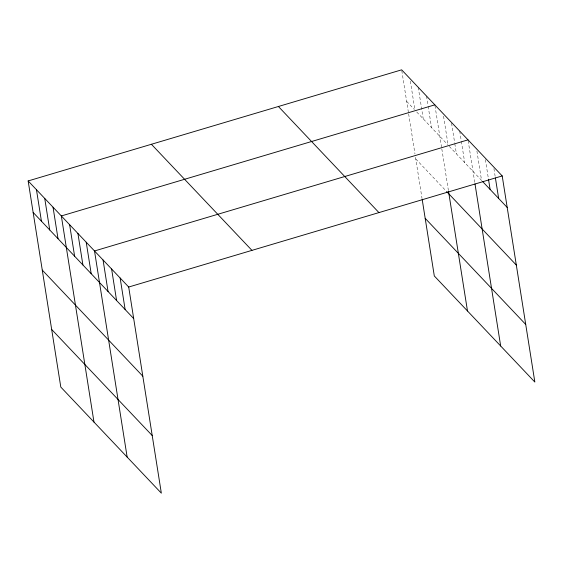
<?xml version="1.0" encoding="UTF-8"?>
<svg xmlns="http://www.w3.org/2000/svg" width="563" height="563" viewBox="0 0 563 563"><rect width="100%" height="100%" fill="white"/><g stroke="black" fill="none" stroke-linecap="round" stroke-linejoin="round"><path stroke-width="0.42" stroke-dasharray="2.81 2.11" d="M406.655 101.354L414.354 109.482M416.726 111.988L447.536 144.494M449.309 146.373L481.555 180.399L476.565 148.871M415.775 158.977L445.995 190.864M493.927 168.611L495.137 176.282M485.376 159.596L488.346 178.337M468.156 140.708L474.862 183.074M459.725 131.102L461.21 140.476M461.343 141.327L464.714 162.63M451.561 123.198L454.665 142.798M454.798 143.649L456.424 153.875M443.538 116.154L447.993 144.269M434.974 105.696L441.681 148.062M441.814 148.892L448.43 190.646M426.543 96.09L428.028 105.464M428.161 106.316L431.54 127.618M418.246 87.335L423.242 118.863M410.357 81.142L414.945 110.109M401.792 70.685L408.506 113.05M408.639 113.881L414.987 153.966M415.515 157.309L422.046 198.556"/><path stroke-width="0.84" d="M28.15 180.941L128.695 287.031L161.342 493.167L60.797 387.07L28.15 180.941L401.658 69.833L502.203 175.93L534.85 382.059L434.305 275.969L422.187 199.415M434.84 104.845L61.332 215.953L93.979 422.081M468.015 139.856L94.507 250.964L127.154 457.093M128.695 287.031L502.203 175.93M482.695 181.603L507.193 207.451M446.586 191.49L516.32 265.074M425.185 218.345L525.722 324.443M278.404 106.498L378.941 212.596M151.405 144.276L251.95 250.366M33.147 212.462L133.684 318.559M42.267 270.085L142.812 376.183M51.669 329.454L152.214 435.544M495.412 177.985L498.649 198.436M488.48 179.189L490.106 189.414M474.996 183.904L500.669 345.992M448.563 191.483L467.487 310.98M120.144 278.016L125.141 309.544M111.601 269.001L116.59 300.522M103.057 259.979L108.047 291.507M86.216 242.21L91.206 273.738M77.919 233.455L82.909 264.983M69.622 224.7L74.619 256.228M53.035 207.198L58.024 238.726M44.737 198.443L49.734 229.971M36.447 189.689L41.437 221.217"/></g></svg>
